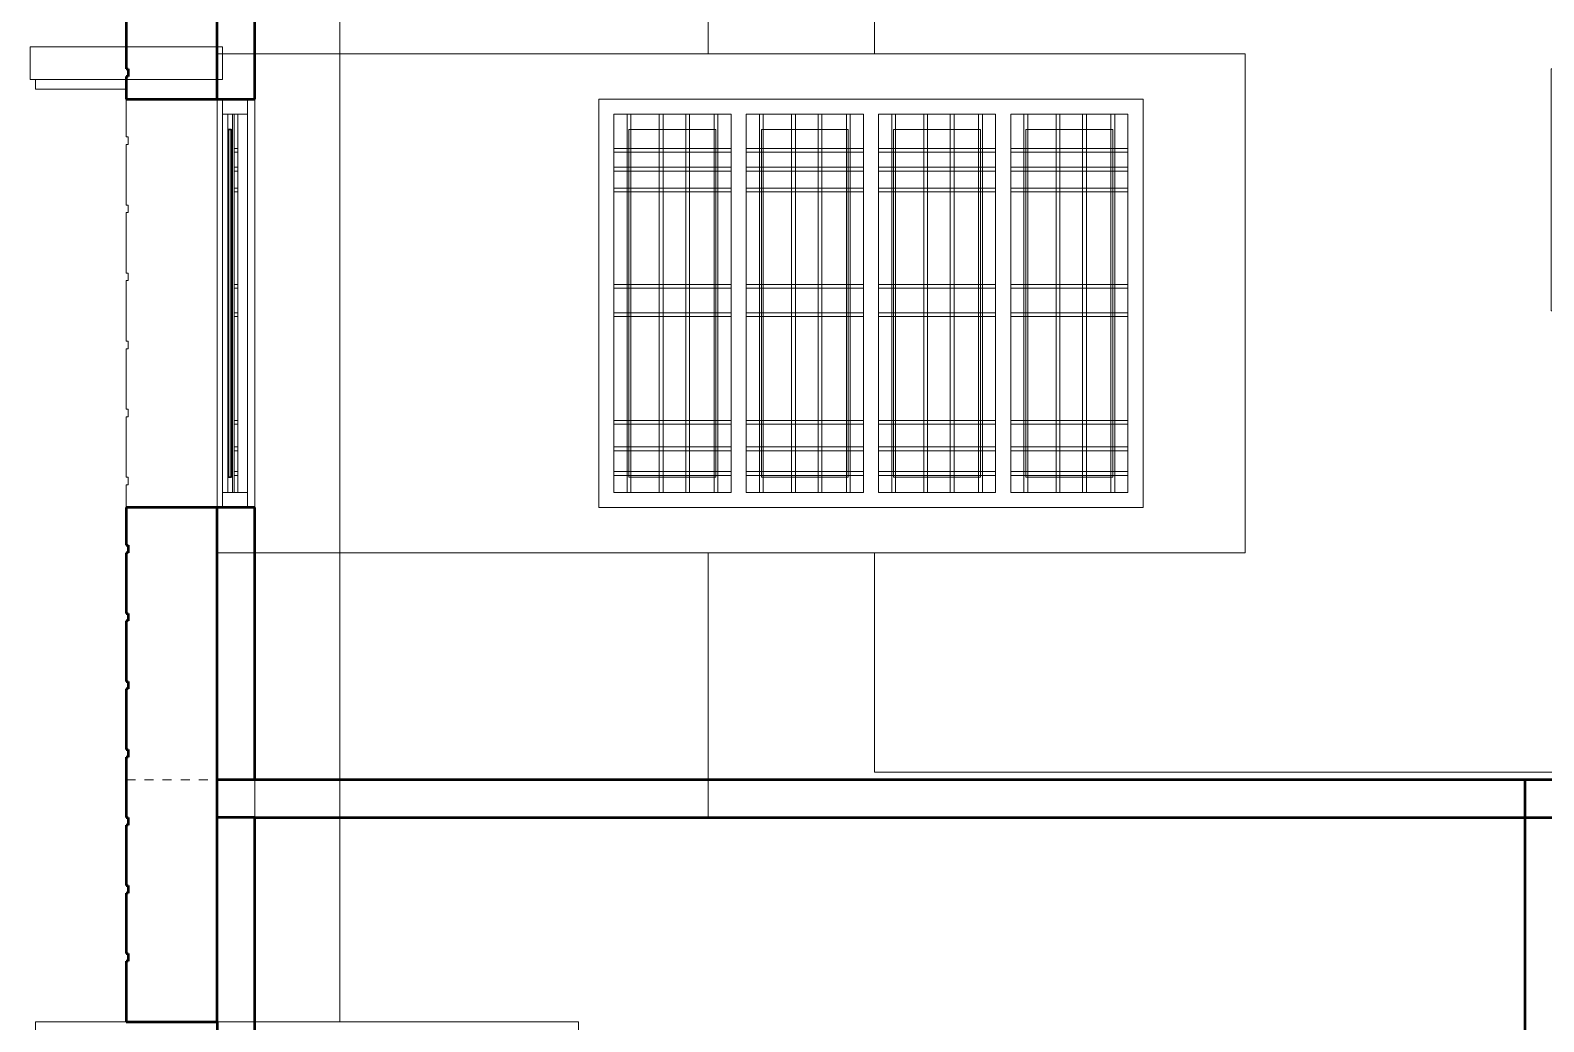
# Model space of a CAD drawing. Header units: feet. Extents: x -34 to 191, y -44 to 82.
# Drawn here: x 34.13 to 50.82, y 59.6 to 70.53 of the extents above; entities that cross this region are included whole.
import ezdxf

# ---------------------------------------------------------------- set-up
doc = ezdxf.new("R2010")
doc.units = ezdxf.units.FT
doc.header["$MEASUREMENT"] = 0
doc.linetypes.add('Grid Line 1_2_', pattern=[0.072917, 0.041667, -0.010417, 0.010417, -0.010417])
for name, color, linetype, lineweight in [('A-FLOR', 192, 'Continuous', 13), ('A-FLOR-LEVL', 51, 'Continuous', 9), ('A-GLAZ', 151, 'Continuous', 13), ('A-WALL', 113, 'Continuous', 13), ('I-WALL', 2, 'Continuous', 13), ('Q-CASE', 31, 'Continuous', 9)]:
    doc.layers.add(name, color=color, linetype=linetype, lineweight=lineweight)

# ---------------------------------------------------------------- blocks, each defined once
blk = doc.blocks.new('iron window 4_5 x 6 _without sunshead - iron window 4_5 x 6 _without sunshead-236287-Section 1')
at = {"layer": 'A-GLAZ'}
for p, q in [((-20.205, 16), (-20.205, 20.5)), ((-20.205, 20.5), (-14.205, 20.5)), ((-14.205, 20.5), (-20.205, 20.5)), ((-20.205, 16), (-20.205, 20.5)), ((-20.205, 20.5), (-20.205, 20.5)), ((-14.205, 20.5), (-14.205, 16)), ((-14.205, 20.5), (-14.205, 20.5)), ((-14.205, 20.5), (-14.205, 16)), ((-20.038, 16.167), (-20.038, 20.333)), ((-20.038, 20.333), (-18.747, 20.333)), ((-18.747, 20.333), (-20.038, 20.333)), ((-20.038, 16.167), (-20.038, 20.333)), ((-20.038, 20.333), (-20.038, 20.333)), ((-18.747, 20.333), (-20.038, 20.333)), ((-20.038, 20.333), (-20.038, 16.167)), ((-20.038, 20.333), (-20.038, 20.333)), ((-20.038, 20.333), (-20.038, 16.167)), ((-20.038, 20.333), (-18.747, 20.333)), ((-19.893, 20.333), (-19.893, 16.167)), ((-19.893, 16.167), (-19.893, 20.333)), ((-19.893, 20.333), (-19.851, 20.333)), ((-19.893, 20.333), (-19.893, 20.333)), ((-19.851, 20.333), (-19.893, 20.333)), ((-19.851, 20.333), (-19.851, 16.167)), ((-19.851, 20.333), (-19.851, 16.167)), ((-19.851, 20.333), (-19.851, 20.333)), ((-19.538, 20.333), (-19.538, 16.167)), ((-19.538, 16.167), (-19.538, 20.333)), ((-19.538, 20.333), (-19.497, 20.333)), ((-19.538, 20.333), (-19.538, 20.333)), ((-19.497, 20.333), (-19.538, 20.333)), ((-19.497, 20.333), (-19.497, 16.167)), ((-19.497, 20.333), (-19.497, 16.167)), ((-19.497, 20.333), (-19.497, 20.333)), ((-19.247, 20.333), (-19.247, 16.167)), ((-19.247, 16.167), (-19.247, 20.333)), ((-19.247, 20.333), (-19.205, 20.333)), ((-19.247, 20.333), (-19.247, 20.333)), ((-19.205, 20.333), (-19.247, 20.333)), ((-19.205, 20.333), (-19.205, 16.167)), ((-19.205, 20.333), (-19.205, 16.167)), ((-19.205, 20.333), (-19.205, 20.333)), ((-18.934, 20.333), (-18.934, 16.167)), ((-18.934, 16.167), (-18.934, 20.333)), ((-18.934, 20.333), (-18.893, 20.333)), ((-18.934, 20.333), (-18.934, 20.333)), ((-18.893, 20.333), (-18.934, 20.333)), ((-18.893, 20.333), (-18.893, 16.167)), ((-18.893, 20.333), (-18.893, 16.167)), ((-18.893, 20.333), (-18.893, 20.333)), ((-18.747, 20.333), (-18.747, 16.167)), ((-18.747, 20.333), (-18.747, 20.333)), ((-18.747, 20.333), (-18.747, 16.167)), ((-18.747, 16.167), (-18.747, 20.333)), ((-18.747, 16.167), (-18.747, 20.333)), ((-18.747, 20.333), (-18.747, 20.333)), ((-18.58, 16.167), (-18.58, 20.333)), ((-18.58, 20.333), (-17.288, 20.333)), ((-17.288, 20.333), (-18.58, 20.333)), ((-18.58, 16.167), (-18.58, 20.333)), ((-18.58, 20.333), (-18.58, 20.333)), ((-17.288, 20.333), (-18.58, 20.333)), ((-18.58, 20.333), (-18.58, 16.167)), ((-18.58, 20.333), (-18.58, 20.333)), ((-18.58, 20.333), (-18.58, 16.167)), ((-18.58, 20.333), (-17.288, 20.333)), ((-18.434, 20.333), (-18.434, 16.167)), ((-18.434, 16.167), (-18.434, 20.333)), ((-18.434, 20.333), (-18.393, 20.333)), ((-18.434, 20.333), (-18.434, 20.333)), ((-18.393, 20.333), (-18.434, 20.333)), ((-18.393, 20.333), (-18.393, 16.167)), ((-18.393, 20.333), (-18.393, 16.167)), ((-18.393, 20.333), (-18.393, 20.333)), ((-18.08, 20.333), (-18.08, 16.167)), ((-18.08, 16.167), (-18.08, 20.333)), ((-18.08, 20.333), (-18.038, 20.333)), ((-18.08, 20.333), (-18.08, 20.333)), ((-18.038, 20.333), (-18.08, 20.333)), ((-18.038, 20.333), (-18.038, 16.167)), ((-18.038, 20.333), (-18.038, 16.167)), ((-18.038, 20.333), (-18.038, 20.333)), ((-17.788, 20.333), (-17.788, 16.167)), ((-17.788, 16.167), (-17.788, 20.333)), ((-17.788, 20.333), (-17.747, 20.333)), ((-17.788, 20.333), (-17.788, 20.333)), ((-17.747, 20.333), (-17.788, 20.333)), ((-17.747, 20.333), (-17.747, 16.167)), ((-17.747, 20.333), (-17.747, 16.167)), ((-17.747, 20.333), (-17.747, 20.333)), ((-17.476, 20.333), (-17.476, 16.167)), ((-17.476, 16.167), (-17.476, 20.333)), ((-17.476, 20.333), (-17.434, 20.333)), ((-17.476, 20.333), (-17.476, 20.333)), ((-17.434, 20.333), (-17.476, 20.333)), ((-17.434, 20.333), (-17.434, 16.167)), ((-17.434, 20.333), (-17.434, 16.167)), ((-17.434, 20.333), (-17.434, 20.333)), ((-17.288, 20.333), (-17.288, 16.167)), ((-17.288, 20.333), (-17.288, 20.333)), ((-17.288, 20.333), (-17.288, 16.167)), ((-17.288, 16.167), (-17.288, 20.333)), ((-17.288, 16.167), (-17.288, 20.333)), ((-17.288, 20.333), (-17.288, 20.333)), ((-17.122, 16.167), (-17.122, 20.333)), ((-17.122, 20.333), (-15.83, 20.333)), ((-15.83, 20.333), (-17.122, 20.333)), ((-17.122, 16.167), (-17.122, 20.333)), ((-17.122, 20.333), (-17.122, 20.333)), ((-15.83, 20.333), (-17.122, 20.333)), ((-17.122, 20.333), (-17.122, 16.167)), ((-17.122, 20.333), (-17.122, 20.333)), ((-17.122, 20.333), (-17.122, 16.167)), ((-17.122, 20.333), (-15.83, 20.333)), ((-16.976, 20.333), (-16.976, 16.167)), ((-16.976, 16.167), (-16.976, 20.333)), ((-16.976, 20.333), (-16.934, 20.333)), ((-16.976, 20.333), (-16.976, 20.333)), ((-16.934, 20.333), (-16.976, 20.333)), ((-16.934, 20.333), (-16.934, 16.167)), ((-16.934, 20.333), (-16.934, 16.167)), ((-16.934, 20.333), (-16.934, 20.333)), ((-16.622, 20.333), (-16.622, 16.167)), ((-16.622, 16.167), (-16.622, 20.333)), ((-16.622, 20.333), (-16.58, 20.333)), ((-16.622, 20.333), (-16.622, 20.333)), ((-16.58, 20.333), (-16.622, 20.333)), ((-16.58, 20.333), (-16.58, 16.167)), ((-16.58, 20.333), (-16.58, 16.167)), ((-16.58, 20.333), (-16.58, 20.333)), ((-16.33, 20.333), (-16.33, 16.167)), ((-16.33, 16.167), (-16.33, 20.333)), ((-16.33, 20.333), (-16.288, 20.333)), ((-16.33, 20.333), (-16.33, 20.333)), ((-16.288, 20.333), (-16.33, 20.333)), ((-16.288, 20.333), (-16.288, 16.167)), ((-16.288, 20.333), (-16.288, 16.167)), ((-16.288, 20.333), (-16.288, 20.333)), ((-16.018, 20.333), (-16.018, 16.167)), ((-16.018, 16.167), (-16.018, 20.333)), ((-16.018, 20.333), (-15.976, 20.333)), ((-16.018, 20.333), (-16.018, 20.333)), ((-15.976, 20.333), (-16.018, 20.333)), ((-15.976, 20.333), (-15.976, 16.167)), ((-15.976, 20.333), (-15.976, 16.167)), ((-15.976, 20.333), (-15.976, 20.333)), ((-15.83, 20.333), (-15.83, 16.167)), ((-15.83, 20.333), (-15.83, 20.333)), ((-15.83, 20.333), (-15.83, 16.167)), ((-15.83, 16.167), (-15.83, 20.333)), ((-15.83, 16.167), (-15.83, 20.333)), ((-15.83, 20.333), (-15.83, 20.333)), ((-15.663, 16.167), (-15.663, 20.333)), ((-15.663, 20.333), (-14.372, 20.333)), ((-14.372, 20.333), (-15.663, 20.333)), ((-15.663, 16.167), (-15.663, 20.333)), ((-15.663, 20.333), (-15.663, 20.333)), ((-14.372, 20.333), (-15.663, 20.333)), ((-15.663, 20.333), (-15.663, 16.167)), ((-15.663, 20.333), (-15.663, 20.333)), ((-15.663, 20.333), (-15.663, 16.167)), ((-15.663, 20.333), (-14.372, 20.333)), ((-15.518, 20.333), (-15.518, 16.167)), ((-15.518, 16.167), (-15.518, 20.333)), ((-15.518, 20.333), (-15.476, 20.333)), ((-15.518, 20.333), (-15.518, 20.333)), ((-15.476, 20.333), (-15.518, 20.333)), ((-15.476, 20.333), (-15.476, 16.167)), ((-15.476, 20.333), (-15.476, 16.167)), ((-15.476, 20.333), (-15.476, 20.333)), ((-15.163, 20.333), (-15.163, 16.167)), ((-15.163, 16.167), (-15.163, 20.333)), ((-15.163, 20.333), (-15.122, 20.333)), ((-15.163, 20.333), (-15.163, 20.333)), ((-15.122, 20.333), (-15.163, 20.333)), ((-15.122, 20.333), (-15.122, 16.167)), ((-15.122, 20.333), (-15.122, 16.167)), ((-15.122, 20.333), (-15.122, 20.333)), ((-14.872, 20.333), (-14.872, 16.167)), ((-14.872, 16.167), (-14.872, 20.333)), ((-14.872, 20.333), (-14.83, 20.333)), ((-14.872, 20.333), (-14.872, 20.333)), ((-14.83, 20.333), (-14.872, 20.333)), ((-14.83, 20.333), (-14.83, 16.167)), ((-14.83, 20.333), (-14.83, 16.167)), ((-14.83, 20.333), (-14.83, 20.333)), ((-14.559, 20.333), (-14.559, 16.167)), ((-14.559, 16.167), (-14.559, 20.333)), ((-14.559, 20.333), (-14.518, 20.333)), ((-14.559, 20.333), (-14.559, 20.333)), ((-14.518, 20.333), (-14.559, 20.333)), ((-14.518, 20.333), (-14.518, 16.167)), ((-14.518, 20.333), (-14.518, 16.167)), ((-14.518, 20.333), (-14.518, 20.333)), ((-14.372, 20.333), (-14.372, 16.167)), ((-14.372, 20.333), (-14.372, 20.333)), ((-14.372, 20.333), (-14.372, 16.167)), ((-14.372, 16.167), (-14.372, 20.333)), ((-14.372, 16.167), (-14.372, 20.333)), ((-14.372, 20.333), (-14.372, 20.333)), ((-18.913, 20.167), (-19.872, 20.167)), ((-19.872, 20.167), (-19.872, 16.333)), ((-19.872, 20.167), (-19.872, 20.167)), ((-19.872, 20.167), (-19.872, 16.333)), ((-19.872, 20.167), (-18.913, 20.167)), ((-18.913, 16.333), (-18.913, 20.167)), ((-18.913, 16.333), (-18.913, 20.167)), ((-18.913, 20.167), (-18.913, 20.167)), ((-17.455, 20.167), (-18.413, 20.167)), ((-18.413, 20.167), (-18.413, 16.333)), ((-18.413, 20.167), (-18.413, 20.167)), ((-18.413, 20.167), (-18.413, 16.333)), ((-18.413, 20.167), (-17.455, 20.167)), ((-17.455, 16.333), (-17.455, 20.167)), ((-17.455, 16.333), (-17.455, 20.167)), ((-17.455, 20.167), (-17.455, 20.167)), ((-15.997, 20.167), (-16.955, 20.167)), ((-16.955, 20.167), (-16.955, 16.333)), ((-16.955, 20.167), (-16.955, 20.167)), ((-16.955, 20.167), (-16.955, 16.333)), ((-16.955, 20.167), (-15.997, 20.167)), ((-15.997, 16.333), (-15.997, 20.167)), ((-15.997, 16.333), (-15.997, 20.167)), ((-15.997, 20.167), (-15.997, 20.167)), ((-14.538, 20.167), (-15.497, 20.167)), ((-15.497, 20.167), (-15.497, 16.333)), ((-15.497, 20.167), (-15.497, 20.167)), ((-15.497, 20.167), (-15.497, 16.333)), ((-15.497, 20.167), (-14.538, 20.167)), ((-14.538, 16.333), (-14.538, 20.167)), ((-14.538, 16.333), (-14.538, 20.167)), ((-14.538, 20.167), (-14.538, 20.167)), ((-20.038, 19.958), (-20.038, 19.917)), ((-20.038, 19.917), (-20.038, 19.958)), ((-20.038, 19.958), (-20.038, 19.958)), ((-18.747, 19.958), (-20.038, 19.958)), ((-20.038, 19.958), (-18.747, 19.958)), ((-20.038, 19.917), (-20.038, 19.917)), ((-20.038, 19.917), (-18.747, 19.917)), ((-20.038, 19.917), (-18.747, 19.917)), ((-18.747, 19.917), (-18.747, 19.958)), ((-18.747, 19.958), (-18.747, 19.958)), ((-18.747, 19.958), (-18.747, 19.917)), ((-18.747, 19.917), (-18.747, 19.917)), ((-18.58, 19.958), (-18.58, 19.917)), ((-18.58, 19.917), (-18.58, 19.958)), ((-18.58, 19.958), (-18.58, 19.958)), ((-17.288, 19.958), (-18.58, 19.958)), ((-18.58, 19.958), (-17.288, 19.958)), ((-18.58, 19.917), (-18.58, 19.917)), ((-18.58, 19.917), (-17.288, 19.917)), ((-18.58, 19.917), (-17.288, 19.917)), ((-17.288, 19.917), (-17.288, 19.958)), ((-17.288, 19.958), (-17.288, 19.958)), ((-17.288, 19.958), (-17.288, 19.917)), ((-17.288, 19.917), (-17.288, 19.917)), ((-17.122, 19.958), (-17.122, 19.917)), ((-17.122, 19.917), (-17.122, 19.958)), ((-17.122, 19.958), (-17.122, 19.958)), ((-15.83, 19.958), (-17.122, 19.958)), ((-17.122, 19.958), (-15.83, 19.958)), ((-17.122, 19.917), (-17.122, 19.917)), ((-17.122, 19.917), (-15.83, 19.917)), ((-17.122, 19.917), (-15.83, 19.917)), ((-15.83, 19.917), (-15.83, 19.958)), ((-15.83, 19.958), (-15.83, 19.958)), ((-15.83, 19.958), (-15.83, 19.917)), ((-15.83, 19.917), (-15.83, 19.917)), ((-15.663, 19.958), (-15.663, 19.917)), ((-15.663, 19.917), (-15.663, 19.958)), ((-15.663, 19.958), (-15.663, 19.958)), ((-14.372, 19.958), (-15.663, 19.958)), ((-15.663, 19.958), (-14.372, 19.958)), ((-15.663, 19.917), (-15.663, 19.917)), ((-15.663, 19.917), (-14.372, 19.917)), ((-15.663, 19.917), (-14.372, 19.917)), ((-14.372, 19.917), (-14.372, 19.958)), ((-14.372, 19.958), (-14.372, 19.958)), ((-14.372, 19.958), (-14.372, 19.917)), ((-14.372, 19.917), (-14.372, 19.917)), ((-20.038, 19.75), (-20.038, 19.708)), ((-20.038, 19.708), (-20.038, 19.75)), ((-20.038, 19.75), (-20.038, 19.75)), ((-18.747, 19.75), (-20.038, 19.75)), ((-20.038, 19.75), (-18.747, 19.75)), ((-20.038, 19.708), (-20.038, 19.708)), ((-20.038, 19.708), (-18.747, 19.708)), ((-20.038, 19.708), (-18.747, 19.708)), ((-18.747, 19.708), (-18.747, 19.75)), ((-18.747, 19.75), (-18.747, 19.75)), ((-18.747, 19.75), (-18.747, 19.708)), ((-18.747, 19.708), (-18.747, 19.708)), ((-18.58, 19.75), (-18.58, 19.708)), ((-18.58, 19.708), (-18.58, 19.75)), ((-18.58, 19.75), (-18.58, 19.75)), ((-17.288, 19.75), (-18.58, 19.75)), ((-18.58, 19.75), (-17.288, 19.75)), ((-18.58, 19.708), (-18.58, 19.708)), ((-18.58, 19.708), (-17.288, 19.708)), ((-18.58, 19.708), (-17.288, 19.708)), ((-17.288, 19.708), (-17.288, 19.75)), ((-17.288, 19.75), (-17.288, 19.75)), ((-17.288, 19.75), (-17.288, 19.708)), ((-17.288, 19.708), (-17.288, 19.708)), ((-17.122, 19.75), (-17.122, 19.708)), ((-17.122, 19.708), (-17.122, 19.75)), ((-17.122, 19.75), (-17.122, 19.75)), ((-15.83, 19.75), (-17.122, 19.75)), ((-17.122, 19.75), (-15.83, 19.75)), ((-17.122, 19.708), (-17.122, 19.708)), ((-17.122, 19.708), (-15.83, 19.708)), ((-17.122, 19.708), (-15.83, 19.708)), ((-15.83, 19.708), (-15.83, 19.75)), ((-15.83, 19.75), (-15.83, 19.75)), ((-15.83, 19.75), (-15.83, 19.708)), ((-15.83, 19.708), (-15.83, 19.708)), ((-15.663, 19.75), (-15.663, 19.708)), ((-15.663, 19.708), (-15.663, 19.75)), ((-15.663, 19.75), (-15.663, 19.75)), ((-14.372, 19.75), (-15.663, 19.75)), ((-15.663, 19.75), (-14.372, 19.75)), ((-15.663, 19.708), (-15.663, 19.708)), ((-15.663, 19.708), (-14.372, 19.708)), ((-15.663, 19.708), (-14.372, 19.708)), ((-14.372, 19.708), (-14.372, 19.75)), ((-14.372, 19.75), (-14.372, 19.75)), ((-14.372, 19.75), (-14.372, 19.708)), ((-14.372, 19.708), (-14.372, 19.708)), ((-20.038, 19.521), (-20.038, 19.479)), ((-20.038, 19.479), (-20.038, 19.521)), ((-20.038, 19.521), (-20.038, 19.521)), ((-18.747, 19.521), (-20.038, 19.521)), ((-20.038, 19.521), (-18.747, 19.521)), ((-18.747, 19.479), (-18.747, 19.521)), ((-18.747, 19.521), (-18.747, 19.521)), ((-18.747, 19.521), (-18.747, 19.479)), ((-18.58, 19.521), (-18.58, 19.479)), ((-18.58, 19.479), (-18.58, 19.521)), ((-18.58, 19.521), (-18.58, 19.521)), ((-17.288, 19.521), (-18.58, 19.521)), ((-18.58, 19.521), (-17.288, 19.521)), ((-17.288, 19.479), (-17.288, 19.521)), ((-17.288, 19.521), (-17.288, 19.521)), ((-17.288, 19.521), (-17.288, 19.479)), ((-17.122, 19.521), (-17.122, 19.479)), ((-17.122, 19.479), (-17.122, 19.521)), ((-17.122, 19.521), (-17.122, 19.521)), ((-15.83, 19.521), (-17.122, 19.521)), ((-17.122, 19.521), (-15.83, 19.521)), ((-15.83, 19.479), (-15.83, 19.521)), ((-15.83, 19.521), (-15.83, 19.521)), ((-15.83, 19.521), (-15.83, 19.479)), ((-15.663, 19.521), (-15.663, 19.479)), ((-15.663, 19.479), (-15.663, 19.521)), ((-15.663, 19.521), (-15.663, 19.521)), ((-14.372, 19.521), (-15.663, 19.521)), ((-15.663, 19.521), (-14.372, 19.521)), ((-14.372, 19.479), (-14.372, 19.521)), ((-14.372, 19.521), (-14.372, 19.521)), ((-14.372, 19.521), (-14.372, 19.479)), ((-20.038, 19.479), (-20.038, 19.479)), ((-20.038, 19.479), (-18.747, 19.479)), ((-20.038, 19.479), (-18.747, 19.479)), ((-18.747, 19.479), (-18.747, 19.479)), ((-18.58, 19.479), (-18.58, 19.479)), ((-18.58, 19.479), (-17.288, 19.479)), ((-18.58, 19.479), (-17.288, 19.479)), ((-17.288, 19.479), (-17.288, 19.479)), ((-17.122, 19.479), (-17.122, 19.479)), ((-17.122, 19.479), (-15.83, 19.479)), ((-17.122, 19.479), (-15.83, 19.479)), ((-15.83, 19.479), (-15.83, 19.479)), ((-15.663, 19.479), (-15.663, 19.479)), ((-15.663, 19.479), (-14.372, 19.479)), ((-15.663, 19.479), (-14.372, 19.479)), ((-14.372, 19.479), (-14.372, 19.479)), ((-20.038, 18.458), (-20.038, 18.417)), ((-20.038, 18.417), (-20.038, 18.458)), ((-20.038, 18.458), (-20.038, 18.458)), ((-18.747, 18.458), (-20.038, 18.458)), ((-20.038, 18.458), (-18.747, 18.458)), ((-20.038, 18.417), (-20.038, 18.417)), ((-20.038, 18.417), (-18.747, 18.417)), ((-20.038, 18.417), (-18.747, 18.417)), ((-18.747, 18.417), (-18.747, 18.458)), ((-18.747, 18.458), (-18.747, 18.458)), ((-18.747, 18.458), (-18.747, 18.417)), ((-18.747, 18.417), (-18.747, 18.417)), ((-18.58, 18.458), (-18.58, 18.417)), ((-18.58, 18.417), (-18.58, 18.458)), ((-18.58, 18.458), (-18.58, 18.458)), ((-17.288, 18.458), (-18.58, 18.458)), ((-18.58, 18.458), (-17.288, 18.458)), ((-18.58, 18.417), (-18.58, 18.417)), ((-18.58, 18.417), (-17.288, 18.417)), ((-18.58, 18.417), (-17.288, 18.417)), ((-17.288, 18.417), (-17.288, 18.458)), ((-17.288, 18.458), (-17.288, 18.458)), ((-17.288, 18.458), (-17.288, 18.417)), ((-17.288, 18.417), (-17.288, 18.417)), ((-17.122, 18.458), (-17.122, 18.417)), ((-17.122, 18.417), (-17.122, 18.458)), ((-17.122, 18.458), (-17.122, 18.458)), ((-15.83, 18.458), (-17.122, 18.458)), ((-17.122, 18.458), (-15.83, 18.458)), ((-17.122, 18.417), (-17.122, 18.417)), ((-17.122, 18.417), (-15.83, 18.417)), ((-17.122, 18.417), (-15.83, 18.417)), ((-15.83, 18.417), (-15.83, 18.458)), ((-15.83, 18.458), (-15.83, 18.458)), ((-15.83, 18.458), (-15.83, 18.417)), ((-15.83, 18.417), (-15.83, 18.417)), ((-15.663, 18.458), (-15.663, 18.417)), ((-15.663, 18.417), (-15.663, 18.458)), ((-15.663, 18.458), (-15.663, 18.458)), ((-14.372, 18.458), (-15.663, 18.458)), ((-15.663, 18.458), (-14.372, 18.458)), ((-15.663, 18.417), (-15.663, 18.417)), ((-15.663, 18.417), (-14.372, 18.417)), ((-15.663, 18.417), (-14.372, 18.417)), ((-14.372, 18.417), (-14.372, 18.458)), ((-14.372, 18.458), (-14.372, 18.458)), ((-14.372, 18.458), (-14.372, 18.417)), ((-14.372, 18.417), (-14.372, 18.417)), ((-20.038, 18.146), (-20.038, 18.104)), ((-20.038, 18.104), (-20.038, 18.146)), ((-20.038, 18.146), (-20.038, 18.146)), ((-18.747, 18.146), (-20.038, 18.146)), ((-20.038, 18.146), (-18.747, 18.146)), ((-20.038, 18.104), (-20.038, 18.104)), ((-20.038, 18.104), (-18.747, 18.104)), ((-20.038, 18.104), (-18.747, 18.104)), ((-18.747, 18.104), (-18.747, 18.146)), ((-18.747, 18.146), (-18.747, 18.146)), ((-18.747, 18.146), (-18.747, 18.104)), ((-18.747, 18.104), (-18.747, 18.104)), ((-18.58, 18.146), (-18.58, 18.104)), ((-18.58, 18.104), (-18.58, 18.146)), ((-18.58, 18.146), (-18.58, 18.146)), ((-17.288, 18.146), (-18.58, 18.146)), ((-18.58, 18.146), (-17.288, 18.146)), ((-18.58, 18.104), (-18.58, 18.104)), ((-18.58, 18.104), (-17.288, 18.104)), ((-18.58, 18.104), (-17.288, 18.104)), ((-17.288, 18.104), (-17.288, 18.146)), ((-17.288, 18.146), (-17.288, 18.146)), ((-17.288, 18.146), (-17.288, 18.104)), ((-17.288, 18.104), (-17.288, 18.104)), ((-17.122, 18.146), (-17.122, 18.104)), ((-17.122, 18.104), (-17.122, 18.146)), ((-17.122, 18.146), (-17.122, 18.146)), ((-15.83, 18.146), (-17.122, 18.146)), ((-17.122, 18.146), (-15.83, 18.146)), ((-17.122, 18.104), (-17.122, 18.104)), ((-17.122, 18.104), (-15.83, 18.104)), ((-17.122, 18.104), (-15.83, 18.104)), ((-15.83, 18.104), (-15.83, 18.146)), ((-15.83, 18.146), (-15.83, 18.146)), ((-15.83, 18.146), (-15.83, 18.104)), ((-15.83, 18.104), (-15.83, 18.104)), ((-15.663, 18.146), (-15.663, 18.104)), ((-15.663, 18.104), (-15.663, 18.146)), ((-15.663, 18.146), (-15.663, 18.146)), ((-14.372, 18.146), (-15.663, 18.146)), ((-15.663, 18.146), (-14.372, 18.146)), ((-15.663, 18.104), (-15.663, 18.104)), ((-15.663, 18.104), (-14.372, 18.104)), ((-15.663, 18.104), (-14.372, 18.104)), ((-14.372, 18.104), (-14.372, 18.146)), ((-14.372, 18.146), (-14.372, 18.146)), ((-14.372, 18.146), (-14.372, 18.104)), ((-14.372, 18.104), (-14.372, 18.104)), ((-20.038, 16.958), (-20.038, 16.917)), ((-20.038, 16.917), (-20.038, 16.958)), ((-20.038, 16.958), (-20.038, 16.958)), ((-18.747, 16.958), (-20.038, 16.958)), ((-20.038, 16.958), (-18.747, 16.958)), ((-20.038, 16.917), (-20.038, 16.917)), ((-20.038, 16.917), (-18.747, 16.917)), ((-20.038, 16.917), (-18.747, 16.917)), ((-18.747, 16.917), (-18.747, 16.958)), ((-18.747, 16.958), (-18.747, 16.958)), ((-18.747, 16.958), (-18.747, 16.917)), ((-18.747, 16.917), (-18.747, 16.917)), ((-18.58, 16.958), (-18.58, 16.917)), ((-18.58, 16.917), (-18.58, 16.958)), ((-18.58, 16.958), (-18.58, 16.958)), ((-17.288, 16.958), (-18.58, 16.958)), ((-18.58, 16.958), (-17.288, 16.958)), ((-18.58, 16.917), (-18.58, 16.917)), ((-18.58, 16.917), (-17.288, 16.917)), ((-18.58, 16.917), (-17.288, 16.917)), ((-17.288, 16.917), (-17.288, 16.958)), ((-17.288, 16.958), (-17.288, 16.958)), ((-17.288, 16.958), (-17.288, 16.917)), ((-17.288, 16.917), (-17.288, 16.917)), ((-17.122, 16.958), (-17.122, 16.917)), ((-17.122, 16.917), (-17.122, 16.958)), ((-17.122, 16.958), (-17.122, 16.958)), ((-15.83, 16.958), (-17.122, 16.958)), ((-17.122, 16.958), (-15.83, 16.958)), ((-17.122, 16.917), (-17.122, 16.917)), ((-17.122, 16.917), (-15.83, 16.917)), ((-17.122, 16.917), (-15.83, 16.917)), ((-15.83, 16.917), (-15.83, 16.958)), ((-15.83, 16.958), (-15.83, 16.958)), ((-15.83, 16.958), (-15.83, 16.917)), ((-15.83, 16.917), (-15.83, 16.917)), ((-15.663, 16.958), (-15.663, 16.917)), ((-15.663, 16.917), (-15.663, 16.958)), ((-15.663, 16.958), (-15.663, 16.958)), ((-14.372, 16.958), (-15.663, 16.958)), ((-15.663, 16.958), (-14.372, 16.958)), ((-15.663, 16.917), (-15.663, 16.917)), ((-15.663, 16.917), (-14.372, 16.917)), ((-15.663, 16.917), (-14.372, 16.917)), ((-14.372, 16.917), (-14.372, 16.958)), ((-14.372, 16.958), (-14.372, 16.958)), ((-14.372, 16.958), (-14.372, 16.917)), ((-14.372, 16.917), (-14.372, 16.917)), ((-20.038, 16.667), (-20.038, 16.625)), ((-20.038, 16.625), (-20.038, 16.667)), ((-20.038, 16.667), (-20.038, 16.667)), ((-18.747, 16.667), (-20.038, 16.667)), ((-20.038, 16.667), (-18.747, 16.667)), ((-20.038, 16.625), (-20.038, 16.625)), ((-20.038, 16.625), (-18.747, 16.625)), ((-20.038, 16.625), (-18.747, 16.625)), ((-18.747, 16.625), (-18.747, 16.667)), ((-18.747, 16.667), (-18.747, 16.667)), ((-18.747, 16.667), (-18.747, 16.625)), ((-18.747, 16.625), (-18.747, 16.625)), ((-18.58, 16.667), (-18.58, 16.625)), ((-18.58, 16.625), (-18.58, 16.667)), ((-18.58, 16.667), (-18.58, 16.667)), ((-17.288, 16.667), (-18.58, 16.667)), ((-18.58, 16.667), (-17.288, 16.667)), ((-18.58, 16.625), (-18.58, 16.625)), ((-18.58, 16.625), (-17.288, 16.625)), ((-18.58, 16.625), (-17.288, 16.625)), ((-17.288, 16.625), (-17.288, 16.667)), ((-17.288, 16.667), (-17.288, 16.667)), ((-17.288, 16.667), (-17.288, 16.625)), ((-17.288, 16.625), (-17.288, 16.625)), ((-17.122, 16.667), (-17.122, 16.625)), ((-17.122, 16.625), (-17.122, 16.667)), ((-17.122, 16.667), (-17.122, 16.667)), ((-15.83, 16.667), (-17.122, 16.667)), ((-17.122, 16.667), (-15.83, 16.667)), ((-17.122, 16.625), (-17.122, 16.625)), ((-17.122, 16.625), (-15.83, 16.625)), ((-17.122, 16.625), (-15.83, 16.625)), ((-15.83, 16.625), (-15.83, 16.667)), ((-15.83, 16.667), (-15.83, 16.667)), ((-15.83, 16.667), (-15.83, 16.625)), ((-15.83, 16.625), (-15.83, 16.625)), ((-15.663, 16.667), (-15.663, 16.625)), ((-15.663, 16.625), (-15.663, 16.667)), ((-15.663, 16.667), (-15.663, 16.667)), ((-14.372, 16.667), (-15.663, 16.667)), ((-15.663, 16.667), (-14.372, 16.667)), ((-15.663, 16.625), (-15.663, 16.625)), ((-15.663, 16.625), (-14.372, 16.625)), ((-15.663, 16.625), (-14.372, 16.625)), ((-14.372, 16.625), (-14.372, 16.667)), ((-14.372, 16.667), (-14.372, 16.667)), ((-14.372, 16.667), (-14.372, 16.625)), ((-14.372, 16.625), (-14.372, 16.625)), ((-20.038, 16.396), (-20.038, 16.354)), ((-20.038, 16.354), (-20.038, 16.396)), ((-20.038, 16.396), (-20.038, 16.396)), ((-18.747, 16.396), (-20.038, 16.396)), ((-20.038, 16.396), (-18.747, 16.396)), ((-20.038, 16.354), (-20.038, 16.354)), ((-20.038, 16.354), (-18.747, 16.354)), ((-20.038, 16.354), (-18.747, 16.354)), ((-18.747, 16.354), (-18.747, 16.396)), ((-18.747, 16.396), (-18.747, 16.396)), ((-18.747, 16.396), (-18.747, 16.354)), ((-18.747, 16.354), (-18.747, 16.354)), ((-18.58, 16.396), (-18.58, 16.354)), ((-18.58, 16.354), (-18.58, 16.396)), ((-18.58, 16.396), (-18.58, 16.396)), ((-17.288, 16.396), (-18.58, 16.396)), ((-18.58, 16.396), (-17.288, 16.396)), ((-18.58, 16.354), (-18.58, 16.354)), ((-18.58, 16.354), (-17.288, 16.354)), ((-18.58, 16.354), (-17.288, 16.354)), ((-17.288, 16.354), (-17.288, 16.396)), ((-17.288, 16.396), (-17.288, 16.396)), ((-17.288, 16.396), (-17.288, 16.354)), ((-17.288, 16.354), (-17.288, 16.354)), ((-17.122, 16.396), (-17.122, 16.354)), ((-17.122, 16.354), (-17.122, 16.396)), ((-17.122, 16.396), (-17.122, 16.396)), ((-15.83, 16.396), (-17.122, 16.396)), ((-17.122, 16.396), (-15.83, 16.396)), ((-17.122, 16.354), (-17.122, 16.354)), ((-17.122, 16.354), (-15.83, 16.354)), ((-17.122, 16.354), (-15.83, 16.354)), ((-15.83, 16.354), (-15.83, 16.396)), ((-15.83, 16.396), (-15.83, 16.396)), ((-15.83, 16.396), (-15.83, 16.354)), ((-15.83, 16.354), (-15.83, 16.354)), ((-15.663, 16.396), (-15.663, 16.354)), ((-15.663, 16.354), (-15.663, 16.396)), ((-15.663, 16.396), (-15.663, 16.396)), ((-14.372, 16.396), (-15.663, 16.396)), ((-15.663, 16.396), (-14.372, 16.396)), ((-15.663, 16.354), (-15.663, 16.354)), ((-15.663, 16.354), (-14.372, 16.354)), ((-15.663, 16.354), (-14.372, 16.354)), ((-14.372, 16.354), (-14.372, 16.396)), ((-14.372, 16.396), (-14.372, 16.396)), ((-14.372, 16.396), (-14.372, 16.354)), ((-14.372, 16.354), (-14.372, 16.354)), ((-19.872, 16.333), (-18.913, 16.333)), ((-19.872, 16.333), (-19.872, 16.333)), ((-19.872, 16.333), (-18.913, 16.333)), ((-18.913, 16.333), (-18.913, 16.333)), ((-18.413, 16.333), (-17.455, 16.333)), ((-18.413, 16.333), (-18.413, 16.333)), ((-18.413, 16.333), (-17.455, 16.333)), ((-17.455, 16.333), (-17.455, 16.333)), ((-16.955, 16.333), (-15.997, 16.333)), ((-16.955, 16.333), (-16.955, 16.333)), ((-16.955, 16.333), (-15.997, 16.333)), ((-15.997, 16.333), (-15.997, 16.333)), ((-15.497, 16.333), (-14.538, 16.333)), ((-15.497, 16.333), (-15.497, 16.333)), ((-15.497, 16.333), (-14.538, 16.333)), ((-14.538, 16.333), (-14.538, 16.333)), ((-18.747, 16.167), (-20.038, 16.167)), ((-20.038, 16.167), (-20.038, 16.167)), ((-18.747, 16.167), (-20.038, 16.167)), ((-20.038, 16.167), (-18.747, 16.167)), ((-20.038, 16.167), (-20.038, 16.167)), ((-20.038, 16.167), (-18.747, 16.167)), ((-19.893, 16.167), (-19.851, 16.167)), ((-19.851, 16.167), (-19.893, 16.167)), ((-19.893, 16.167), (-19.893, 16.167)), ((-19.851, 16.167), (-19.851, 16.167)), ((-19.538, 16.167), (-19.497, 16.167)), ((-19.497, 16.167), (-19.538, 16.167)), ((-19.538, 16.167), (-19.538, 16.167)), ((-19.497, 16.167), (-19.497, 16.167)), ((-19.247, 16.167), (-19.205, 16.167)), ((-19.205, 16.167), (-19.247, 16.167)), ((-19.247, 16.167), (-19.247, 16.167)), ((-19.205, 16.167), (-19.205, 16.167)), ((-18.934, 16.167), (-18.893, 16.167)), ((-18.893, 16.167), (-18.934, 16.167)), ((-18.934, 16.167), (-18.934, 16.167)), ((-18.893, 16.167), (-18.893, 16.167)), ((-18.747, 16.167), (-18.747, 16.167)), ((-18.747, 16.167), (-18.747, 16.167)), ((-17.288, 16.167), (-18.58, 16.167)), ((-18.58, 16.167), (-18.58, 16.167)), ((-17.288, 16.167), (-18.58, 16.167)), ((-18.58, 16.167), (-17.288, 16.167)), ((-18.58, 16.167), (-18.58, 16.167)), ((-18.58, 16.167), (-17.288, 16.167)), ((-18.434, 16.167), (-18.393, 16.167)), ((-18.393, 16.167), (-18.434, 16.167)), ((-18.434, 16.167), (-18.434, 16.167)), ((-18.393, 16.167), (-18.393, 16.167)), ((-18.08, 16.167), (-18.038, 16.167)), ((-18.038, 16.167), (-18.08, 16.167)), ((-18.08, 16.167), (-18.08, 16.167)), ((-18.038, 16.167), (-18.038, 16.167)), ((-17.788, 16.167), (-17.747, 16.167)), ((-17.747, 16.167), (-17.788, 16.167)), ((-17.788, 16.167), (-17.788, 16.167)), ((-17.747, 16.167), (-17.747, 16.167)), ((-17.476, 16.167), (-17.434, 16.167)), ((-17.434, 16.167), (-17.476, 16.167)), ((-17.476, 16.167), (-17.476, 16.167)), ((-17.434, 16.167), (-17.434, 16.167)), ((-17.288, 16.167), (-17.288, 16.167)), ((-17.288, 16.167), (-17.288, 16.167)), ((-15.83, 16.167), (-17.122, 16.167)), ((-17.122, 16.167), (-17.122, 16.167)), ((-15.83, 16.167), (-17.122, 16.167)), ((-17.122, 16.167), (-15.83, 16.167)), ((-17.122, 16.167), (-17.122, 16.167)), ((-17.122, 16.167), (-15.83, 16.167)), ((-16.976, 16.167), (-16.934, 16.167)), ((-16.934, 16.167), (-16.976, 16.167)), ((-16.976, 16.167), (-16.976, 16.167)), ((-16.934, 16.167), (-16.934, 16.167)), ((-16.622, 16.167), (-16.58, 16.167)), ((-16.58, 16.167), (-16.622, 16.167)), ((-16.622, 16.167), (-16.622, 16.167)), ((-16.58, 16.167), (-16.58, 16.167)), ((-16.33, 16.167), (-16.288, 16.167)), ((-16.288, 16.167), (-16.33, 16.167)), ((-16.33, 16.167), (-16.33, 16.167)), ((-16.288, 16.167), (-16.288, 16.167)), ((-16.018, 16.167), (-15.976, 16.167)), ((-15.976, 16.167), (-16.018, 16.167)), ((-16.018, 16.167), (-16.018, 16.167)), ((-15.976, 16.167), (-15.976, 16.167)), ((-15.83, 16.167), (-15.83, 16.167)), ((-15.83, 16.167), (-15.83, 16.167)), ((-14.372, 16.167), (-15.663, 16.167)), ((-15.663, 16.167), (-15.663, 16.167)), ((-14.372, 16.167), (-15.663, 16.167)), ((-15.663, 16.167), (-14.372, 16.167)), ((-15.663, 16.167), (-15.663, 16.167)), ((-15.663, 16.167), (-14.372, 16.167)), ((-15.518, 16.167), (-15.476, 16.167)), ((-15.476, 16.167), (-15.518, 16.167)), ((-15.518, 16.167), (-15.518, 16.167)), ((-15.476, 16.167), (-15.476, 16.167)), ((-15.163, 16.167), (-15.122, 16.167)), ((-15.122, 16.167), (-15.163, 16.167)), ((-15.163, 16.167), (-15.163, 16.167)), ((-15.122, 16.167), (-15.122, 16.167)), ((-14.872, 16.167), (-14.83, 16.167)), ((-14.83, 16.167), (-14.872, 16.167)), ((-14.872, 16.167), (-14.872, 16.167)), ((-14.83, 16.167), (-14.83, 16.167)), ((-14.559, 16.167), (-14.518, 16.167)), ((-14.518, 16.167), (-14.559, 16.167)), ((-14.559, 16.167), (-14.559, 16.167)), ((-14.518, 16.167), (-14.518, 16.167)), ((-14.372, 16.167), (-14.372, 16.167)), ((-14.372, 16.167), (-14.372, 16.167)), ((-14.205, 16), (-20.205, 16)), ((-20.205, 16), (-20.205, 16)), ((-14.205, 16), (-20.205, 16)), ((-14.205, 16), (-14.205, 16))]:
    blk.add_line(p, q, dxfattribs=at)
at = {"layer": 'A-GLAZ', "lineweight": 9}
for p, q in [((-19.872, 16.333), (-19.872, 20.167)), ((-19.872, 20.167), (-18.913, 20.167)), ((-18.913, 20.167), (-19.872, 20.167)), ((-19.872, 16.333), (-19.872, 20.167)), ((-19.872, 20.167), (-19.872, 20.167)), ((-18.913, 20.167), (-18.913, 16.333)), ((-18.913, 20.167), (-18.913, 20.167)), ((-18.913, 20.167), (-18.913, 16.333)), ((-18.413, 16.333), (-18.413, 20.167)), ((-18.413, 20.167), (-17.455, 20.167)), ((-17.455, 20.167), (-18.413, 20.167)), ((-18.413, 16.333), (-18.413, 20.167)), ((-18.413, 20.167), (-18.413, 20.167)), ((-17.455, 20.167), (-17.455, 16.333)), ((-17.455, 20.167), (-17.455, 20.167)), ((-17.455, 20.167), (-17.455, 16.333)), ((-16.955, 16.333), (-16.955, 20.167)), ((-16.955, 20.167), (-15.997, 20.167)), ((-15.997, 20.167), (-16.955, 20.167)), ((-16.955, 16.333), (-16.955, 20.167)), ((-16.955, 20.167), (-16.955, 20.167)), ((-15.997, 20.167), (-15.997, 16.333)), ((-15.997, 20.167), (-15.997, 20.167)), ((-15.997, 20.167), (-15.997, 16.333)), ((-15.497, 16.333), (-15.497, 20.167)), ((-15.497, 20.167), (-14.538, 20.167)), ((-14.538, 20.167), (-15.497, 20.167)), ((-15.497, 16.333), (-15.497, 20.167)), ((-15.497, 20.167), (-15.497, 20.167)), ((-14.538, 20.167), (-14.538, 16.333)), ((-14.538, 20.167), (-14.538, 20.167)), ((-14.538, 20.167), (-14.538, 16.333)), ((-18.913, 16.333), (-19.872, 16.333)), ((-19.872, 16.333), (-19.872, 16.333)), ((-18.913, 16.333), (-19.872, 16.333)), ((-18.913, 16.333), (-18.913, 16.333)), ((-17.455, 16.333), (-18.413, 16.333)), ((-18.413, 16.333), (-18.413, 16.333)), ((-17.455, 16.333), (-18.413, 16.333)), ((-17.455, 16.333), (-17.455, 16.333)), ((-15.997, 16.333), (-16.955, 16.333)), ((-16.955, 16.333), (-16.955, 16.333)), ((-15.997, 16.333), (-16.955, 16.333)), ((-15.997, 16.333), (-15.997, 16.333)), ((-14.538, 16.333), (-15.497, 16.333)), ((-15.497, 16.333), (-15.497, 16.333)), ((-14.538, 16.333), (-15.497, 16.333)), ((-14.538, 16.333), (-14.538, 16.333))]:
    blk.add_line(p, q, dxfattribs=at)
blk = doc.blocks.new('Casework 6 - Casework 6-205175-Section 1')
at = {"layer": 'Q-CASE', "lineweight": 20}
for p, q in [((-26.413, 10.333), (-26.413, 10)), ((-20.428, 10.333), (-26.413, 10.333)), ((-20.428, 10), (-20.428, 10.333)), ((-26.413, 10), (-20.428, 10))]:
    blk.add_line(p, q, dxfattribs=at)
at = {"layer": 'Q-CASE'}
for p, q in [((-26.413, 10.333), (-26.413, 10.333)), ((-20.428, 10.333), (-20.428, 10.333)), ((-26.413, 10), (-26.413, 10)), ((-20.428, 10), (-20.428, 10))]:
    blk.add_line(p, q, dxfattribs=at)
blk = doc.blocks.new('iron window 4_5 x 6 _without sunshead - iron window 4_5 x 6 _without sunshead-205286-Section 1')
at = {"layer": 'A-GLAZ'}
for p, q in [((-24.352, 20.5), (-24.352, 20.333)), ((-24.076, 20.5), (-24.352, 20.5)), ((-24.352, 20.5), (-24.352, 20.5)), ((-24.076, 20.333), (-24.076, 20.5)), ((-24.076, 20.5), (-24.076, 20.5)), ((-24.352, 20.333), (-24.076, 20.333)), ((-24.352, 16.167), (-24.352, 20.333)), ((-24.352, 20.333), (-24.352, 20.333)), ((-24.076, 20.333), (-24.352, 20.333)), ((-24.295, 20.333), (-24.295, 20.167)), ((-24.243, 20.333), (-24.295, 20.333)), ((-24.295, 20.333), (-24.295, 20.333)), ((-24.243, 20.167), (-24.243, 20.333)), ((-24.243, 20.333), (-24.243, 20.333)), ((-24.226, 16.167), (-24.226, 20.333)), ((-24.184, 20.333), (-24.226, 20.333)), ((-24.226, 20.333), (-24.226, 20.333)), ((-24.226, 16.167), (-24.226, 20.333)), ((-24.184, 20.333), (-24.226, 20.333)), ((-24.226, 20.333), (-24.226, 20.333)), ((-24.226, 16.167), (-24.226, 20.333)), ((-24.184, 20.333), (-24.226, 20.333)), ((-24.226, 20.333), (-24.226, 20.333)), ((-24.184, 16.167), (-24.184, 20.333)), ((-24.184, 20.333), (-24.184, 20.333)), ((-24.184, 16.167), (-24.184, 20.333)), ((-24.184, 20.333), (-24.184, 20.333)), ((-24.184, 16.167), (-24.184, 20.333)), ((-24.184, 20.333), (-24.184, 20.333)), ((-24.076, 20.333), (-24.076, 20.333)), ((-24.076, 16.167), (-24.076, 20.333)), ((-24.295, 20.167), (-24.243, 20.167)), ((-24.295, 16.333), (-24.295, 20.167)), ((-24.295, 20.167), (-24.295, 20.167)), ((-24.243, 20.167), (-24.295, 20.167)), ((-24.243, 20.167), (-24.243, 20.167)), ((-24.243, 16.333), (-24.243, 20.167)), ((-24.184, 19.958), (-24.226, 19.958)), ((-24.226, 19.958), (-24.226, 19.917)), ((-24.226, 19.958), (-24.226, 19.958)), ((-24.226, 19.917), (-24.184, 19.917)), ((-24.226, 19.917), (-24.226, 19.917)), ((-24.184, 19.917), (-24.184, 19.958)), ((-24.184, 19.958), (-24.184, 19.958)), ((-24.184, 19.917), (-24.184, 19.917)), ((-24.184, 19.75), (-24.226, 19.75)), ((-24.226, 19.75), (-24.226, 19.708)), ((-24.226, 19.75), (-24.226, 19.75)), ((-24.226, 19.708), (-24.184, 19.708)), ((-24.226, 19.708), (-24.226, 19.708)), ((-24.184, 19.708), (-24.184, 19.75)), ((-24.184, 19.75), (-24.184, 19.75)), ((-24.184, 19.708), (-24.184, 19.708)), ((-24.184, 19.521), (-24.226, 19.521)), ((-24.226, 19.521), (-24.226, 19.479)), ((-24.226, 19.521), (-24.226, 19.521)), ((-24.184, 19.479), (-24.184, 19.521)), ((-24.184, 19.521), (-24.184, 19.521)), ((-24.226, 19.479), (-24.184, 19.479)), ((-24.226, 19.479), (-24.226, 19.479)), ((-24.184, 19.479), (-24.184, 19.479)), ((-24.184, 18.458), (-24.226, 18.458)), ((-24.226, 18.458), (-24.226, 18.417)), ((-24.226, 18.458), (-24.226, 18.458)), ((-24.226, 18.417), (-24.184, 18.417)), ((-24.226, 18.417), (-24.226, 18.417)), ((-24.184, 18.417), (-24.184, 18.458)), ((-24.184, 18.458), (-24.184, 18.458)), ((-24.184, 18.417), (-24.184, 18.417)), ((-24.184, 18.146), (-24.226, 18.146)), ((-24.226, 18.146), (-24.226, 18.104)), ((-24.226, 18.146), (-24.226, 18.146)), ((-24.226, 18.104), (-24.184, 18.104)), ((-24.226, 18.104), (-24.226, 18.104)), ((-24.184, 18.104), (-24.184, 18.146)), ((-24.184, 18.146), (-24.184, 18.146)), ((-24.184, 18.104), (-24.184, 18.104)), ((-24.184, 16.958), (-24.226, 16.958)), ((-24.226, 16.958), (-24.226, 16.917)), ((-24.226, 16.958), (-24.226, 16.958)), ((-24.226, 16.917), (-24.184, 16.917)), ((-24.226, 16.917), (-24.226, 16.917)), ((-24.184, 16.917), (-24.184, 16.958)), ((-24.184, 16.958), (-24.184, 16.958)), ((-24.184, 16.917), (-24.184, 16.917)), ((-24.184, 16.667), (-24.226, 16.667)), ((-24.226, 16.667), (-24.226, 16.625)), ((-24.226, 16.667), (-24.226, 16.667)), ((-24.226, 16.625), (-24.184, 16.625)), ((-24.226, 16.625), (-24.226, 16.625)), ((-24.184, 16.625), (-24.184, 16.667)), ((-24.184, 16.667), (-24.184, 16.667)), ((-24.184, 16.625), (-24.184, 16.625)), ((-24.184, 16.396), (-24.226, 16.396)), ((-24.226, 16.396), (-24.226, 16.354)), ((-24.226, 16.396), (-24.226, 16.396)), ((-24.226, 16.354), (-24.184, 16.354)), ((-24.226, 16.354), (-24.226, 16.354)), ((-24.184, 16.354), (-24.184, 16.396)), ((-24.184, 16.396), (-24.184, 16.396)), ((-24.184, 16.354), (-24.184, 16.354)), ((-24.295, 16.333), (-24.295, 16.167)), ((-24.243, 16.333), (-24.295, 16.333)), ((-24.295, 16.333), (-24.295, 16.333)), ((-24.295, 16.333), (-24.243, 16.333)), ((-24.243, 16.167), (-24.243, 16.333)), ((-24.243, 16.333), (-24.243, 16.333)), ((-24.352, 16.167), (-24.352, 16)), ((-24.076, 16.167), (-24.352, 16.167)), ((-24.352, 16.167), (-24.352, 16.167)), ((-24.352, 16.167), (-24.076, 16.167)), ((-24.295, 16.167), (-24.243, 16.167)), ((-24.295, 16.167), (-24.295, 16.167)), ((-24.243, 16.167), (-24.243, 16.167)), ((-24.184, 16.167), (-24.226, 16.167)), ((-24.226, 16.167), (-24.226, 16.167)), ((-24.184, 16.167), (-24.226, 16.167)), ((-24.226, 16.167), (-24.226, 16.167)), ((-24.184, 16.167), (-24.226, 16.167)), ((-24.226, 16.167), (-24.226, 16.167)), ((-24.184, 16.167), (-24.184, 16.167)), ((-24.184, 16.167), (-24.184, 16.167)), ((-24.184, 16.167), (-24.184, 16.167)), ((-24.076, 16), (-24.076, 16.167)), ((-24.076, 16.167), (-24.076, 16.167)), ((-24.352, 16), (-24.076, 16)), ((-24.352, 16), (-24.352, 16)), ((-24.076, 16), (-24.076, 16))]:
    blk.add_line(p, q, dxfattribs=at)
at = {"layer": 'A-GLAZ', "lineweight": 30}
for p, q in [((-24.285, 20.167), (-24.285, 16.333)), ((-24.259, 20.167), (-24.285, 20.167)), ((-24.259, 16.333), (-24.259, 20.167)), ((-24.285, 16.333), (-24.259, 16.333))]:
    blk.add_line(p, q, dxfattribs=at)
at = {"layer": 'A-GLAZ', "lineweight": 9}
for p, q in [((-24.285, 20.167), (-24.285, 20.167)), ((-24.259, 20.167), (-24.259, 20.167)), ((-24.285, 16.333), (-24.285, 16.333)), ((-24.259, 16.333), (-24.259, 16.333))]:
    blk.add_line(p, q, dxfattribs=at)
blk = doc.blocks.new('Casework 7 - Casework 7-207262-Section 1')
at = {"layer": 'Q-CASE', "lineweight": 20}
for p, q in [((-26.472, 21.076), (-26.472, 20.715)), ((-24.352, 21.076), (-26.472, 21.076)), ((-24.352, 20.715), (-24.352, 21.076)), ((-26.472, 20.715), (-24.352, 20.715)), ((-26.413, 20.715), (-26.413, 20.61)), ((-25.413, 20.715), (-26.413, 20.715)), ((-25.413, 20.61), (-25.413, 20.715)), ((-26.413, 20.61), (-25.413, 20.61))]:
    blk.add_line(p, q, dxfattribs=at)
at = {"layer": 'Q-CASE'}
for p, q in [((-26.472, 21.076), (-26.472, 21.076)), ((-24.352, 21.076), (-24.352, 21.076)), ((-26.472, 20.715), (-26.472, 20.715)), ((-26.413, 20.715), (-26.413, 20.715)), ((-26.413, 20.61), (-26.413, 20.715)), ((-26.413, 20.715), (-26.413, 20.715)), ((-26.413, 20.715), (-25.413, 20.715)), ((-25.413, 20.715), (-25.413, 20.61)), ((-25.413, 20.715), (-25.413, 20.715)), ((-25.413, 20.715), (-25.413, 20.715)), ((-24.352, 20.715), (-24.352, 20.715)), ((-26.413, 20.61), (-26.413, 20.61)), ((-26.413, 20.61), (-26.413, 20.61)), ((-25.413, 20.61), (-26.413, 20.61)), ((-25.413, 20.61), (-25.413, 20.61)), ((-25.413, 20.61), (-25.413, 20.61))]:
    blk.add_line(p, q, dxfattribs=at)
blk = doc.blocks.new('Casework 18 - Casework 18-238311-Section 1')
at = {"layer": 'Q-CASE'}
for p, q in [((-18.998, 23.083), (-4.455, 23.083)), ((-18.998, 21), (-18.998, 23.083)), ((-18.998, 23.083), (-18.998, 21)), ((-4.455, 23.083), (-18.998, 23.083)), ((-18.998, 23.083), (-18.998, 23.083)), ((-4.455, 23.083), (-4.455, 12.583)), ((-4.455, 12.583), (-4.455, 23.083)), ((-4.455, 23.083), (-4.455, 23.083)), ((-5.33, 22.583), (-17.164, 22.583)), ((-17.164, 22.583), (-17.164, 21)), ((-17.164, 21), (-17.164, 22.583)), ((-17.164, 22.583), (-5.33, 22.583)), ((-17.164, 22.583), (-17.164, 22.583)), ((-5.33, 13.083), (-5.33, 22.583)), ((-5.33, 22.583), (-5.33, 13.083)), ((-5.33, 22.583), (-5.33, 22.583)), ((-17.164, 21), (-18.998, 21)), ((-18.998, 21), (-17.164, 21)), ((-18.998, 21), (-18.998, 21)), ((-17.164, 21), (-17.164, 21)), ((-9.705, 18.167), (-9.705, 20.833)), ((-9.705, 20.833), (-5.33, 20.833)), ((-5.33, 20.833), (-9.705, 20.833)), ((-9.705, 20.833), (-9.705, 18.167)), ((-9.705, 20.833), (-9.705, 20.833)), ((-5.33, 20.833), (-5.33, 20.5)), ((-5.33, 20.5), (-5.33, 20.833)), ((-5.33, 20.833), (-5.33, 20.833)), ((-8.872, 20.5), (-8.872, 18.5)), ((-5.33, 20.5), (-8.872, 20.5)), ((-8.872, 20.5), (-5.33, 20.5)), ((-8.872, 18.5), (-8.872, 20.5)), ((-8.872, 20.5), (-8.872, 20.5)), ((-5.33, 20.5), (-5.33, 20.5)), ((-8.872, 18.5), (-5.33, 18.5)), ((-5.33, 18.5), (-8.872, 18.5)), ((-8.872, 18.5), (-8.872, 18.5)), ((-5.33, 18.5), (-5.33, 18.167)), ((-5.33, 18.167), (-5.33, 18.5)), ((-5.33, 18.5), (-5.33, 18.5)), ((-5.33, 18.167), (-9.705, 18.167)), ((-9.705, 18.167), (-5.33, 18.167)), ((-9.705, 18.167), (-9.705, 18.167)), ((-5.33, 18.167), (-5.33, 18.167)), ((-18.998, 12.583), (-18.998, 15.5)), ((-18.998, 15.5), (-17.164, 15.5)), ((-17.164, 15.5), (-18.998, 15.5)), ((-18.998, 15.5), (-18.998, 12.583)), ((-18.998, 15.5), (-18.998, 15.5)), ((-17.164, 15.5), (-17.164, 13.083)), ((-17.164, 13.083), (-17.164, 15.5)), ((-17.164, 15.5), (-17.164, 15.5)), ((-17.164, 13.083), (-5.33, 13.083)), ((-5.33, 13.083), (-17.164, 13.083)), ((-17.164, 13.083), (-17.164, 13.083)), ((-5.33, 13.083), (-5.33, 13.083)), ((-4.455, 12.583), (-18.998, 12.583)), ((-18.998, 12.583), (-4.455, 12.583)), ((-18.998, 12.583), (-18.998, 12.583)), ((-4.455, 12.583), (-4.455, 12.583))]:
    blk.add_line(p, q, dxfattribs=at)

msp = doc.modelspace()

# ---------------------------------------------------------------- linework, layer by layer
at = {"layer": 'A-FLOR', "lineweight": 50}
for p, q in [((93.81787266, 62.2683454), (36.19296313, 62.2683454)), ((36.60962979, 61.85167873), (93.81787266, 61.85167873))]:
    msp.add_line(p, q, dxfattribs=at)
at = {"layer": 'A-FLOR-LEVL', "linetype": 'Grid Line 1_2_'}
msp.add_line((35.19296313, 62.2683454), (117.49028218, 62.2683454), dxfattribs=at)
at = {"layer": 'A-WALL', "lineweight": 50}
for p, q in [((36.19296313, 69.7683454), (36.19296313, 77.90854675)), ((35.19296313, 70.7683454), (35.19296313, 70.10167873)), ((35.19296313, 70.10167873), (35.21379646, 70.10167873)), ((35.21379646, 70.10167873), (35.21379646, 70.0183454)), ((35.21379646, 70.0183454), (35.19296313, 70.0183454)), ((35.19296313, 70.0183454), (35.19296313, 69.7683454)), ((35.19296313, 69.7683454), (36.19296313, 69.7683454)), ((35.19296313, 65.2683454), (35.19296313, 64.85167873)), ((36.19296313, 65.2683454), (35.19296313, 65.2683454)), ((36.19296313, 59.60167873), (36.19296313, 65.2683454)), ((35.19296313, 64.85167873), (35.21379646, 64.85167873)), ((35.21379646, 64.7683454), (35.19296313, 64.7683454)), ((35.19296313, 64.7683454), (35.19296313, 64.10167873)), ((35.21379646, 64.85167873), (35.21379646, 64.7683454)), ((35.19296313, 64.10167873), (35.21379646, 64.10167873)), ((35.21379646, 64.10167873), (35.21379646, 64.0183454)), ((35.21379646, 64.0183454), (35.19296313, 64.0183454)), ((35.19296313, 64.0183454), (35.19296313, 63.35167873)), ((35.19296313, 63.35167873), (35.21379646, 63.35167873)), ((35.21379646, 63.2683454), (35.19296313, 63.2683454)), ((35.19296313, 63.2683454), (35.19296313, 62.60167873)), ((35.21379646, 63.35167873), (35.21379646, 63.2683454)), ((35.19296313, 62.60167873), (35.21379646, 62.60167873)), ((35.21379646, 62.60167873), (35.21379646, 62.5183454)), ((35.21379646, 62.5183454), (35.19296313, 62.5183454)), ((35.19296313, 62.5183454), (35.19296313, 61.85167873)), ((35.19296313, 61.85167873), (35.21379646, 61.85167873)), ((35.21379646, 61.7683454), (35.19296313, 61.7683454)), ((35.19296313, 61.7683454), (35.19296313, 61.10167873)), ((35.21379646, 61.85167873), (35.21379646, 61.7683454)), ((35.19296313, 61.10167873), (35.21379646, 61.10167873)), ((35.21379646, 61.10167873), (35.21379646, 61.0183454)), ((35.21379646, 61.0183454), (35.19296313, 61.0183454)), ((35.19296313, 61.0183454), (35.19296313, 60.35167873)), ((35.19296313, 60.35167873), (35.21379646, 60.35167873)), ((35.21379646, 60.2683454), (35.19296313, 60.2683454)), ((35.19296313, 60.2683454), (35.19296313, 59.60167873)), ((35.21379646, 60.35167873), (35.21379646, 60.2683454)), ((35.19296313, 59.60167873), (36.19296313, 59.60167873))]:
    msp.add_line(p, q, dxfattribs=at)
at = {"layer": 'A-WALL'}
for p, q in [((37.54712979, 59.60167873), (37.54712979, 77.90854675)), ((35.19296313, 69.35167873), (35.19296313, 69.7683454)), ((35.19296313, 69.35167873), (35.21379646, 69.35167873)), ((35.19296313, 68.60167873), (35.19296313, 69.2683454)), ((35.21379646, 69.2683454), (35.19296313, 69.2683454)), ((35.21379646, 69.35167873), (35.21379646, 69.2683454)), ((35.19296313, 68.60167873), (35.21379646, 68.60167873)), ((35.21379646, 68.60167873), (35.21379646, 68.5183454)), ((35.19296313, 67.85167873), (35.19296313, 68.5183454)), ((35.21379646, 68.5183454), (35.19296313, 68.5183454)), ((35.19296313, 67.85167873), (35.21379646, 67.85167873)), ((35.19296313, 67.10167873), (35.19296313, 67.7683454)), ((35.21379646, 67.7683454), (35.19296313, 67.7683454)), ((35.21379646, 67.85167873), (35.21379646, 67.7683454)), ((35.19296313, 67.10167873), (35.21379646, 67.10167873)), ((35.21379646, 67.10167873), (35.21379646, 67.0183454)), ((35.19296313, 66.35167873), (35.19296313, 67.0183454)), ((35.21379646, 67.0183454), (35.19296313, 67.0183454)), ((35.19296313, 66.35167873), (35.21379646, 66.35167873)), ((35.19296313, 65.60167873), (35.19296313, 66.2683454)), ((35.21379646, 66.2683454), (35.19296313, 66.2683454)), ((35.21379646, 66.35167873), (35.21379646, 66.2683454)), ((35.19296313, 65.60167873), (35.21379646, 65.60167873)), ((35.21379646, 65.60167873), (35.21379646, 65.5183454)), ((35.19296313, 65.2683454), (35.19296313, 65.5183454)), ((35.21379646, 65.5183454), (35.19296313, 65.5183454)), ((36.19296313, 59.60167873), (37.54712979, 59.60167873))]:
    msp.add_line(p, q, dxfattribs=at)
at = {"layer": 'I-WALL', "lineweight": 50}
for p, q in [((36.60962979, 69.7683454), (36.60962979, 72.7683454)), ((36.19296313, 69.7683454), (36.60962979, 69.7683454)), ((36.60962979, 65.2683454), (36.19296313, 65.2683454)), ((36.60962979, 62.2683454), (36.60962979, 65.2683454)), ((50.60962979, 62.2683454), (50.60962979, 51.7683454)), ((36.60962979, 61.85167873), (36.19296313, 61.85167873)), ((36.60962979, 59.2683454), (36.60962979, 61.85167873)), ((36.19296313, 59.60167873), (36.19296313, 59.2683454))]:
    msp.add_line(p, q, dxfattribs=at)
at = {"layer": 'I-WALL'}
for p, q in [((47.52629646, 70.2683454), (36.19296313, 70.2683454)), ((47.52629646, 64.7683454), (47.52629646, 70.2683454)), ((36.19296313, 69.7683454), (36.19296313, 65.2683454)), ((36.60962979, 69.7683454), (36.60962979, 61.85167873)), ((40.40129646, 69.7683454), (46.40129646, 69.7683454)), ((40.40129646, 65.2683454), (40.40129646, 69.7683454)), ((46.40129646, 69.7683454), (46.40129646, 65.2683454)), ((46.40129646, 65.2683454), (40.40129646, 65.2683454)), ((36.19296313, 64.7683454), (47.52629646, 64.7683454))]:
    msp.add_line(p, q, dxfattribs=at)

# ---------------------------------------------------------------- block references
at = {"layer": 'A-GLAZ'}
for name in ['iron window 4_5 x 6 _without sunshead - iron window 4_5 x 6 _without sunshead-205286-Section 1', 'iron window 4_5 x 6 _without sunshead - iron window 4_5 x 6 _without sunshead-236287-Section 1']:
    msp.add_blockref(name, (60.60635933, 49.2683454), dxfattribs=at)
at = {"layer": 'Q-CASE'}
for name in ['Casework 18 - Casework 18-238311-Section 1', 'Casework 7 - Casework 7-207262-Section 1', 'Casework 6 - Casework 6-205175-Section 1']:
    msp.add_blockref(name, (60.60635933, 49.2683454), dxfattribs=at)

doc.saveas('drawing.dxf')
